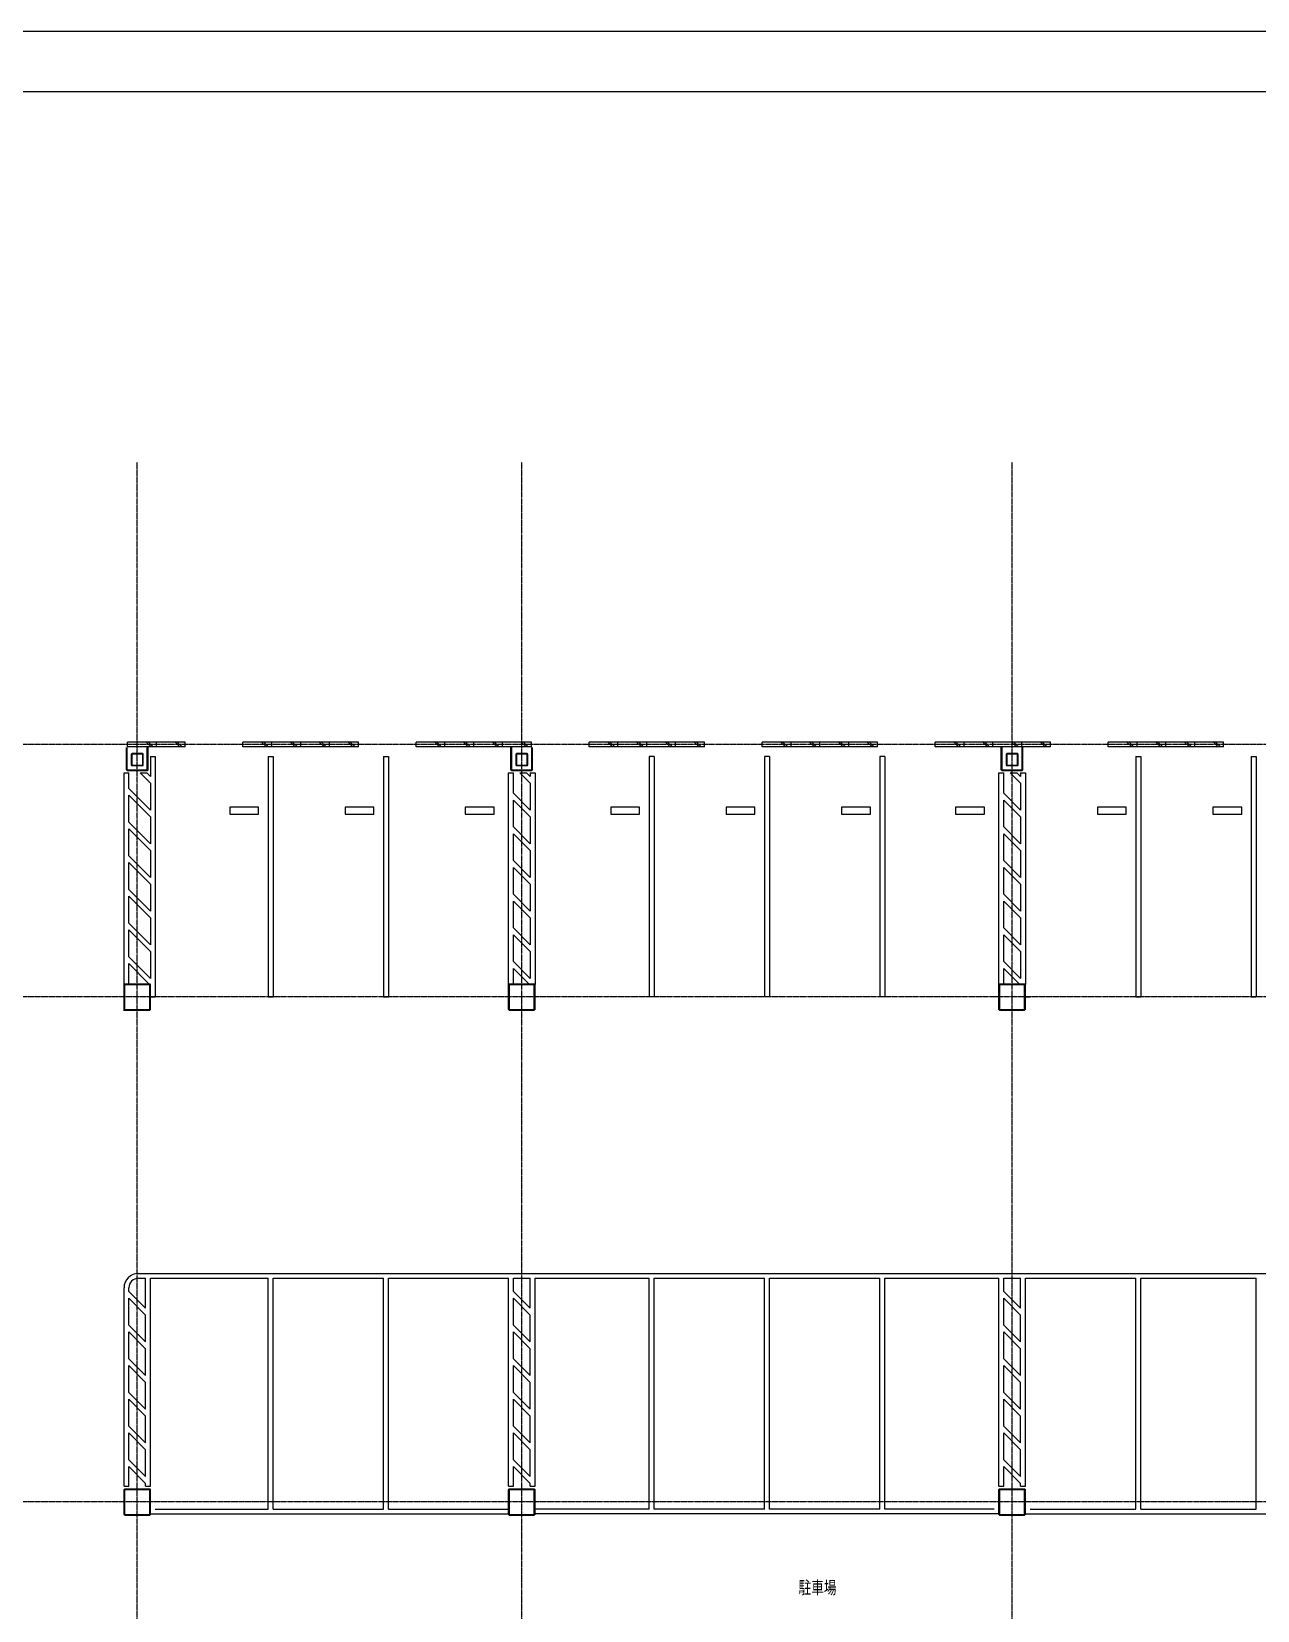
# Model space of a CAD drawing. Header units: millimetres. Extents: x 0 to 87637, y 0 to 59400.
# Drawn here: x 25501 to 51002, y 26568 to 59400 of the extents above; entities that cross this region are included whole.
import ezdxf
from ezdxf.enums import TextEntityAlignment as Align

# ---------------------------------------------------------------- set-up
doc = ezdxf.new("R2010")
doc.units = ezdxf.units.MM
doc.header["$LTSCALE"] = 0.2
doc.linetypes.add('CENTER', pattern=[50.8, 31.75, -6.35, 6.35, -6.35])
doc.layers.get('Defpoints').update_dxf_attribs({"color": 5})
doc.layers.add('A_室名', color=8, linetype='Continuous')
doc.layers.add('A_建築', color=8, linetype='Continuous')
doc.layers.add('A_通芯', color=8, linetype='CENTER', plot=False)
doc.styles.get("Standard").update_dxf_attribs({"font": 'simplex.shx', "width": 0.8, "bigfont": 'extfont2.shx'})

msp = doc.modelspace()

# ---------------------------------------------------------------- linework, layer by layer
at = {"layer": 'A_建築', "linetype": 'Continuous', "lineweight": -3}
for p, q in [((27474.03, 44049.86), (27474.03, 44509.86)), ((27484.03, 44044.86), (27484.03, 44509.86)), ((27490.03, 44050.86), (27490.03, 44509.86)), ((27499.03, 44524.86), (27499.03, 44624.86)), ((28699.03, 44624.86), (27499.03, 44624.86)), ((28699.03, 44524.86), (27499.03, 44524.86)), ((27574.03, 44367.86), (27574.03, 44151.86)), ((27586.03, 44367.86), (27586.03, 44151.86)), ((27807.03, 44384.86), (27591.03, 44384.86)), ((27807.03, 44372.86), (27591.03, 44372.86)), ((27812.03, 44151.86), (27812.03, 44367.86)), ((27824.03, 44151.86), (27824.03, 44367.86)), ((27886.46, 44624.86), (27986.46, 44524.86)), ((27908.03, 44050.86), (27908.03, 44509.86)), ((27914.03, 44044.86), (27914.03, 44509.86)), ((27924.03, 44049.86), (27924.03, 44509.86)), ((27930.78, 44624.86), (28030.78, 44524.86)), ((27974.02, 44324.86), (27974.02, 43910.74)), ((27974.02, 44324.86), (28074.02, 44324.86)), ((28074.02, 44324.86), (28074.02, 39324.86)), ((28099.03, 44524.86), (28099.03, 44624.86)), ((28486.46, 44624.86), (28586.46, 44524.86)), ((28530.78, 44624.86), (28630.78, 44524.86)), ((28699.03, 44524.86), (28699.03, 44624.86)), ((32299.03, 44624.86), (29899.03, 44624.86)), ((29899.03, 44524.86), (29899.03, 44624.86)), ((32299.03, 44524.86), (29899.03, 44524.86)), ((30286.46, 44624.86), (30386.46, 44524.86)), ((30330.78, 44624.86), (30430.78, 44524.86)), ((30424.02, 44324.86), (30424.02, 39324.86)), ((30424.02, 44324.86), (30524.02, 44324.86)), ((30499.03, 44524.86), (30499.03, 44624.86)), ((30524.02, 44324.86), (30524.02, 39324.86)), ((30886.46, 44624.86), (30986.46, 44524.86)), ((30930.78, 44624.86), (31030.79, 44524.86)), ((31099.03, 44524.86), (31099.03, 44624.86)), ((31486.46, 44624.86), (31586.46, 44524.86)), ((31530.78, 44624.86), (31630.79, 44524.86)), ((31699.03, 44524.86), (31699.03, 44624.86)), ((32086.46, 44624.86), (32186.46, 44524.86)), ((32130.79, 44624.86), (32230.78, 44524.86)), ((32299.03, 44524.86), (32299.03, 44624.86)), ((32824.02, 44324.86), (32924.02, 44324.86)), ((32824.02, 44324.86), (32824.02, 39324.86)), ((32924.02, 44324.86), (32924.02, 39324.86)), ((35899.03, 44624.86), (33499.03, 44624.86)), ((33499.03, 44524.86), (33499.03, 44624.86)), ((35899.03, 44524.86), (33499.03, 44524.86)), ((33886.46, 44624.86), (33986.46, 44524.86)), ((33930.78, 44624.86), (34030.78, 44524.86)), ((34099.03, 44524.86), (34099.03, 44624.86)), ((34486.46, 44624.86), (34586.46, 44524.86)), ((34530.78, 44624.86), (34630.78, 44524.86)), ((34699.03, 44524.86), (34699.03, 44624.86)), ((35086.46, 44624.86), (35186.46, 44524.86)), ((35130.78, 44624.86), (35230.78, 44524.86)), ((35299.03, 44524.86), (35299.03, 44624.86)), ((35474.03, 44049.86), (35474.03, 44509.86)), ((35484.03, 44044.86), (35484.03, 44509.86)), ((35490.03, 44050.86), (35490.03, 44509.86)), ((35574.03, 44367.86), (35574.03, 44151.86)), ((35586.03, 44367.86), (35586.03, 44151.86)), ((35807.03, 44384.86), (35591.03, 44384.86)), ((35807.03, 44372.86), (35591.03, 44372.86)), ((35686.46, 44624.86), (35786.46, 44524.86)), ((35730.78, 44624.86), (35830.79, 44524.86)), ((35812.03, 44151.86), (35812.03, 44367.86)), ((35824.03, 44151.86), (35824.03, 44367.86)), ((35899.03, 44524.86), (35899.03, 44624.86)), ((35908.03, 44050.86), (35908.03, 44509.86)), ((35914.03, 44044.86), (35914.03, 44509.86)), ((35924.03, 44049.86), (35924.03, 44509.86)), ((39499.03, 44624.86), (37099.03, 44624.86)), ((37099.03, 44524.86), (37099.03, 44624.86)), ((39499.03, 44524.86), (37099.03, 44524.86)), ((37486.46, 44624.86), (37586.46, 44524.86)), ((37530.78, 44624.86), (37630.78, 44524.86)), ((37699.03, 44524.86), (37699.03, 44624.86)), ((38086.46, 44624.86), (38186.46, 44524.86)), ((38130.78, 44624.86), (38230.78, 44524.86)), ((38299.03, 44524.86), (38299.03, 44624.86)), ((38449.02, 44324.86), (38349.02, 44324.86)), ((38349.02, 44324.86), (38349.02, 39324.86)), ((38449.02, 44324.86), (38449.02, 39324.86)), ((38686.46, 44624.86), (38786.46, 44524.86)), ((38730.78, 44624.86), (38830.78, 44524.86)), ((38899.03, 44524.86), (38899.03, 44624.86)), ((39286.46, 44624.86), (39386.46, 44524.86)), ((39330.78, 44624.86), (39430.78, 44524.86)), ((39499.03, 44524.86), (39499.03, 44624.86)), ((43099.03, 44624.86), (40699.03, 44624.86)), ((40699.03, 44524.86), (40699.03, 44624.86)), ((43099.03, 44524.86), (40699.03, 44524.86)), ((40849.02, 44324.86), (40749.02, 44324.86)), ((40749.02, 44324.86), (40749.02, 39324.86)), ((40849.02, 44324.86), (40849.02, 39324.86)), ((41086.46, 44624.86), (41186.46, 44524.86)), ((41130.79, 44624.86), (41230.79, 44524.86)), ((41299.03, 44524.86), (41299.03, 44624.86)), ((41686.46, 44624.86), (41786.46, 44524.86)), ((41730.79, 44624.86), (41830.78, 44524.86)), ((41899.03, 44524.86), (41899.03, 44624.86)), ((42286.46, 44624.86), (42386.46, 44524.86)), ((42330.78, 44624.86), (42430.78, 44524.86)), ((42499.03, 44524.86), (42499.03, 44624.86)), ((42886.46, 44624.86), (42986.46, 44524.86)), ((42930.78, 44624.86), (43030.78, 44524.86)), ((43099.03, 44524.86), (43099.03, 44624.86)), ((43249.02, 44324.86), (43149.02, 44324.86)), ((43149.02, 44324.86), (43149.02, 39324.86)), ((43249.02, 44324.86), (43249.02, 39324.86)), ((46699.03, 44624.86), (44299.03, 44624.86)), ((44299.03, 44524.86), (44299.03, 44624.86)), ((46699.03, 44524.86), (44299.03, 44524.86)), ((44686.46, 44624.86), (44786.46, 44524.86)), ((44730.78, 44624.86), (44830.78, 44524.86)), ((44899.03, 44524.86), (44899.03, 44624.86)), ((45286.46, 44624.86), (45386.46, 44524.86)), ((45330.78, 44624.86), (45430.79, 44524.86)), ((45499.03, 44524.86), (45499.03, 44624.86)), ((45674.03, 44049.86), (45674.03, 44524.86)), ((45684.03, 44044.86), (45684.03, 44524.86)), ((45690.03, 44050.86), (45690.03, 44524.86)), ((45774.03, 44367.86), (45774.03, 44151.86)), ((45786.03, 44367.86), (45786.03, 44151.86)), ((46007.03, 44384.86), (45791.03, 44384.86)), ((46007.03, 44372.86), (45791.03, 44372.86)), ((45886.46, 44624.86), (45986.46, 44524.86)), ((45930.79, 44624.86), (46030.78, 44524.86)), ((46012.03, 44151.86), (46012.03, 44367.86)), ((46024.03, 44151.86), (46024.03, 44367.86)), ((46099.03, 44524.86), (46099.03, 44624.86)), ((46108.03, 44050.86), (46108.03, 44524.86)), ((46114.03, 44044.86), (46114.03, 44524.86)), ((46124.03, 44049.86), (46124.03, 44524.86)), ((46486.46, 44624.86), (46586.46, 44524.86)), ((46530.79, 44624.86), (46630.78, 44524.86)), ((46699.03, 44524.86), (46699.03, 44624.86)), ((50299.03, 44624.86), (47899.03, 44624.86)), ((47899.03, 44524.86), (47899.03, 44624.86)), ((50299.03, 44524.86), (47899.03, 44524.86)), ((48286.46, 44624.86), (48386.46, 44524.86)), ((48330.78, 44624.86), (48430.78, 44524.86)), ((48474.03, 44324.86), (48574.03, 44324.86)), ((48474.03, 44324.86), (48474.03, 39324.86)), ((48499.03, 44524.86), (48499.03, 44624.86)), ((48574.03, 44324.86), (48574.03, 39324.86)), ((48886.46, 44624.86), (48986.46, 44524.86)), ((48930.79, 44624.86), (49030.78, 44524.86)), ((49099.03, 44524.86), (49099.03, 44624.86)), ((49486.46, 44624.86), (49586.46, 44524.86)), ((49530.78, 44624.86), (49630.78, 44524.86)), ((49699.03, 44524.86), (49699.03, 44624.86)), ((50086.46, 44624.86), (50186.46, 44524.86)), ((50130.78, 44624.86), (50230.78, 44524.86)), ((50299.03, 44524.86), (50299.03, 44624.86)), ((50874.03, 44324.86), (50974.03, 44324.86)), ((50874.03, 44324.86), (50874.03, 39324.86)), ((50974.03, 44324.86), (50974.03, 39324.86)), ((27474.03, 44049.86), (27489.03, 44034.86)), ((27484.03, 44050.86), (27908.03, 44050.86)), ((27484.03, 44044.86), (27914.03, 44044.86)), ((27489.03, 44034.86), (27909.03, 44034.86)), ((27591.03, 44146.86), (27807.03, 44146.86)), ((27591.03, 44134.86), (27807.03, 44134.86)), ((27924.03, 44049.86), (27909.03, 44034.86)), ((35474.03, 44049.86), (35489.03, 44034.86)), ((35484.03, 44050.86), (35908.03, 44050.86)), ((35484.03, 44044.86), (35914.03, 44044.86)), ((35489.03, 44034.86), (35909.03, 44034.86)), ((35591.03, 44146.86), (35807.03, 44146.86)), ((35591.03, 44134.86), (35807.03, 44134.86)), ((35924.03, 44049.86), (35909.03, 44034.86)), ((45674.03, 44049.86), (45689.03, 44034.86)), ((45684.03, 44050.86), (46108.03, 44050.86)), ((45684.03, 44044.86), (46114.03, 44044.86)), ((45689.03, 44034.86), (46109.03, 44034.86)), ((45791.03, 44146.86), (46007.03, 44146.86)), ((45791.03, 44134.86), (46007.03, 44134.86)), ((46124.03, 44049.86), (46109.03, 44034.86)), ((27424.03, 39134.86), (27424.03, 43985.86)), ((27424.03, 43985.86), (27524.02, 43985.86)), ((27524.02, 43660.74), (27524.02, 43985.86)), ((27974.02, 43769.32), (27757.49, 43985.86)), ((27757.49, 43985.86), (27898.91, 43985.86)), ((27974.02, 43910.74), (27898.91, 43985.86)), ((27974.02, 43769.32), (27974.02, 43210.75)), ((35424.02, 39574.4), (35424.02, 43985.86)), ((35424.02, 43985.86), (35524.02, 43985.86)), ((35524.02, 43560.75), (35524.02, 43985.86)), ((35874.03, 43769.32), (35657.49, 43985.86)), ((35657.49, 43985.86), (35798.91, 43985.86)), ((35874.03, 43910.74), (35798.91, 43985.86)), ((35874.03, 43985.86), (35874.03, 43910.74)), ((35874.03, 43985.86), (35974.03, 43985.86)), ((35874.03, 43769.32), (35874.03, 43210.75)), ((35974.03, 43985.86), (35974.03, 39584.86)), ((45624.02, 39574.4), (45624.02, 43985.86)), ((45624.02, 43985.86), (45724.02, 43985.86)), ((45724.02, 43560.75), (45724.02, 43985.86)), ((46074.03, 43769.32), (45857.49, 43985.86)), ((45857.49, 43985.86), (45998.91, 43985.86)), ((46074.03, 43910.74), (45998.91, 43985.86)), ((46074.03, 43985.86), (46074.03, 43910.74)), ((46074.03, 43985.86), (46174.03, 43985.86)), ((46074.03, 43769.32), (46074.03, 43210.75)), ((46174.03, 43985.86), (46174.03, 39584.86)), ((27974.02, 43210.75), (27524.02, 43660.74)), ((27524.02, 42960.74), (27524.02, 43519.32)), ((27974.02, 43069.32), (27524.02, 43519.32)), ((35874.03, 43210.75), (35524.02, 43560.75)), ((35874.03, 43069.32), (35524.02, 43419.33)), ((35524.02, 42860.75), (35524.02, 43419.33)), ((46074.03, 43210.75), (45724.02, 43560.75)), ((46074.03, 43069.32), (45724.02, 43419.33)), ((45724.02, 42860.75), (45724.02, 43419.33)), ((27974.02, 43069.32), (27974.02, 42510.74)), ((30224.02, 43274.86), (29624.02, 43274.86)), ((29624.02, 43274.86), (29624.02, 43124.86)), ((29624.02, 43124.86), (30224.02, 43124.86)), ((30224.02, 43124.86), (30224.02, 43274.86)), ((32624.02, 43274.86), (32024.02, 43274.86)), ((32024.02, 43274.86), (32024.02, 43124.86)), ((32024.02, 43124.86), (32624.02, 43124.86)), ((32624.02, 43124.86), (32624.02, 43274.86)), ((35124.02, 43274.86), (34524.02, 43274.86)), ((34524.02, 43274.86), (34524.02, 43124.86)), ((34524.02, 43124.86), (35124.02, 43124.86)), ((35124.02, 43124.86), (35124.02, 43274.86)), ((35874.03, 43069.32), (35874.03, 42510.74)), ((38149.02, 43274.86), (37549.02, 43274.86)), ((37549.02, 43274.86), (37549.02, 43124.86)), ((37549.02, 43124.86), (38149.02, 43124.86)), ((38149.02, 43124.86), (38149.02, 43274.86)), ((40549.02, 43274.86), (39949.02, 43274.86)), ((39949.02, 43274.86), (39949.02, 43124.86)), ((39949.02, 43124.86), (40549.02, 43124.86)), ((40549.02, 43124.86), (40549.02, 43274.86)), ((42949.02, 43274.86), (42349.02, 43274.86)), ((42349.02, 43274.86), (42349.02, 43124.86)), ((42349.02, 43124.86), (42949.02, 43124.86)), ((42949.02, 43124.86), (42949.02, 43274.86)), ((45324.02, 43274.86), (44724.02, 43274.86)), ((44724.02, 43274.86), (44724.02, 43124.86)), ((44724.02, 43124.86), (45324.02, 43124.86)), ((45324.02, 43124.86), (45324.02, 43274.86)), ((46074.03, 43069.32), (46074.03, 42510.74)), ((48274.03, 43274.86), (47674.03, 43274.86)), ((47674.03, 43274.86), (47674.03, 43124.86)), ((47674.03, 43124.86), (48274.03, 43124.86)), ((48274.03, 43124.86), (48274.03, 43274.86)), ((50674.03, 43274.86), (50074.03, 43274.86)), ((50074.03, 43274.86), (50074.03, 43124.86)), ((50074.03, 43124.86), (50674.03, 43124.86)), ((50674.03, 43124.86), (50674.03, 43274.86)), ((27974.02, 42510.74), (27524.02, 42960.74)), ((27524.02, 42260.74), (27524.02, 42819.32)), ((27974.02, 42369.32), (27524.02, 42819.32)), ((35874.03, 42510.74), (35524.02, 42860.75)), ((35874.03, 42369.32), (35524.02, 42719.33)), ((35524.02, 42160.75), (35524.02, 42719.33)), ((46074.03, 42510.74), (45724.02, 42860.75)), ((46074.03, 42369.32), (45724.02, 42719.33)), ((45724.02, 42160.75), (45724.02, 42719.33)), ((27974.02, 42369.32), (27974.02, 41810.74)), ((35874.03, 42369.32), (35874.03, 41810.74)), ((46074.03, 42369.32), (46074.03, 41810.74)), ((27974.02, 41810.74), (27524.02, 42260.74)), ((27524.02, 41560.75), (27524.02, 42119.32)), ((27974.02, 41669.32), (27524.02, 42119.32)), ((35874.03, 41810.74), (35524.02, 42160.75)), ((46074.03, 41810.74), (45724.02, 42160.75)), ((35874.03, 41669.32), (35524.02, 42019.33)), ((35524.02, 41460.75), (35524.02, 42019.33)), ((46074.03, 41669.32), (45724.02, 42019.33)), ((45724.02, 41460.75), (45724.02, 42019.33)), ((27974.02, 41110.74), (27524.02, 41560.75)), ((27524.02, 40860.74), (27524.02, 41419.32)), ((27974.02, 40969.32), (27524.02, 41419.32)), ((27974.02, 41669.32), (27974.02, 41110.74)), ((35874.03, 41110.74), (35524.02, 41460.75)), ((35874.03, 41669.32), (35874.03, 41110.74)), ((46074.03, 41110.74), (45724.02, 41460.75)), ((46074.03, 41669.32), (46074.03, 41110.74)), ((35874.03, 40969.32), (35524.02, 41319.33)), ((35524.02, 40760.75), (35524.02, 41319.33)), ((46074.03, 40969.32), (45724.02, 41319.33)), ((45724.02, 40760.75), (45724.02, 41319.33)), ((27974.02, 40410.74), (27524.02, 40860.74)), ((27524.02, 40160.74), (27524.02, 40719.32)), ((27974.02, 40269.32), (27524.02, 40719.32)), ((27974.02, 40969.32), (27974.02, 40410.74)), ((35874.03, 40410.74), (35524.02, 40760.75)), ((35874.03, 40969.32), (35874.03, 40410.74)), ((46074.03, 40410.74), (45724.02, 40760.75)), ((46074.03, 40969.32), (46074.03, 40410.74)), ((35874.03, 40269.32), (35524.02, 40619.33)), ((35524.02, 40060.75), (35524.02, 40619.33)), ((46074.03, 40269.32), (45724.02, 40619.33)), ((45724.02, 40060.75), (45724.02, 40619.33)), ((27424.03, 39034.86), (27424.03, 40119.32)), ((27974.02, 39710.74), (27524.02, 40160.74)), ((27974.02, 40269.32), (27974.02, 39710.74)), ((35874.03, 39710.74), (35524.02, 40060.75)), ((35874.03, 40269.32), (35874.03, 39710.74)), ((46074.03, 39710.74), (45724.02, 40060.75)), ((46074.03, 40269.32), (46074.03, 39710.74)), ((27524.02, 39599.86), (27524.02, 40019.32)), ((27943.49, 39599.86), (27524.02, 40019.32)), ((35843.49, 39599.86), (35524.02, 39919.33)), ((35524.02, 39599.86), (35524.02, 39919.33)), ((46043.49, 39599.86), (45724.02, 39919.33)), ((45724.02, 39599.86), (45724.02, 39919.33)), ((27439.03, 39599.86), (27424.03, 39584.86)), ((27424.03, 39064.86), (27424.03, 39584.86)), ((27434.03, 39589.86), (27964.03, 39589.86)), ((27434.03, 39059.86), (27434.03, 39589.86)), ((27434.03, 39583.86), (27958.03, 39583.86)), ((27439.03, 39599.86), (27959.03, 39599.86)), ((27440.03, 39065.86), (27440.03, 39583.86)), ((27958.03, 39065.86), (27958.03, 39583.86)), ((27959.03, 39599.86), (27974.03, 39584.86)), ((27964.03, 39059.86), (27964.03, 39589.86)), ((27974.03, 39064.86), (27974.03, 39584.86)), ((35439.03, 39599.86), (35424.03, 39584.86)), ((35424.03, 39064.86), (35424.03, 39584.86)), ((35434.03, 39589.86), (35964.03, 39589.86)), ((35434.03, 39059.86), (35434.03, 39589.86)), ((35434.03, 39583.86), (35958.03, 39583.86)), ((35439.03, 39599.86), (35959.03, 39599.86)), ((35440.03, 39065.86), (35440.03, 39583.86)), ((35958.03, 39065.86), (35958.03, 39583.86)), ((35959.03, 39599.86), (35974.03, 39584.86)), ((35964.03, 39059.86), (35964.03, 39589.86)), ((35974.03, 39064.86), (35974.03, 39584.86)), ((45639.03, 39599.86), (45624.03, 39584.86)), ((45624.03, 39064.86), (45624.03, 39584.86)), ((45634.03, 39589.86), (46164.03, 39589.86)), ((45634.03, 39059.86), (45634.03, 39589.86)), ((45634.03, 39583.86), (46158.03, 39583.86)), ((45639.03, 39599.86), (46159.03, 39599.86)), ((45640.03, 39065.86), (45640.03, 39583.86)), ((46158.03, 39065.86), (46158.03, 39583.86)), ((46159.03, 39599.86), (46174.03, 39584.86)), ((46164.03, 39059.86), (46164.03, 39589.86)), ((46174.03, 39064.86), (46174.03, 39584.86)), ((27974.02, 39324.86), (28074.02, 39324.86)), ((30424.02, 39324.86), (30524.02, 39324.86)), ((32824.02, 39324.86), (32924.02, 39324.86)), ((38449.02, 39324.86), (38349.02, 39324.86)), ((40849.02, 39324.86), (40749.02, 39324.86)), ((43249.02, 39324.86), (43149.02, 39324.86)), ((45624.02, 39324.86), (45524.03, 39324.86)), ((46174.02, 39324.86), (46274.02, 39324.86)), ((48474.03, 39324.86), (48574.03, 39324.86)), ((50874.03, 39324.86), (50974.03, 39324.86)), ((27424.03, 39064.86), (27439.03, 39049.86)), ((27434.03, 39065.86), (27958.03, 39065.86)), ((27434.03, 39059.86), (27964.03, 39059.86)), ((27439.03, 39049.86), (27959.03, 39049.86)), ((27974.03, 39064.86), (27959.03, 39049.86)), ((35424.03, 39064.86), (35439.03, 39049.86)), ((35434.03, 39065.86), (35958.03, 39065.86)), ((35434.03, 39059.86), (35964.03, 39059.86)), ((35439.03, 39049.86), (35959.03, 39049.86)), ((35974.03, 39064.86), (35959.03, 39049.86)), ((45624.03, 39064.86), (45639.03, 39049.86)), ((45634.03, 39065.86), (46158.03, 39065.86)), ((45634.03, 39059.86), (46164.03, 39059.86)), ((45639.03, 39049.86), (46159.03, 39049.86)), ((46174.03, 39064.86), (46159.03, 39049.86)), ((27724.02, 33574.86), (63849.02, 33574.86)), ((32824.02, 33574.86), (32924.02, 33574.86)), ((27424.03, 29149.86), (27424.03, 33274.86)), ((27524.02, 33200.74), (27524.02, 33274.86)), ((27874.03, 32850.74), (27524.02, 33200.74)), ((27724.02, 33474.86), (27874.03, 33474.86)), ((27874.03, 32850.74), (27874.03, 33474.86)), ((27974.03, 29149.86), (27974.03, 33474.86)), ((27974.03, 33474.86), (30424.02, 33474.86)), ((30424.02, 28674.86), (30424.02, 33474.86)), ((30524.02, 28674.86), (30524.02, 33474.86)), ((30524.02, 33474.86), (32824.02, 33474.86)), ((32824.02, 28674.86), (32824.02, 33474.86)), ((32924.02, 28674.86), (32924.02, 33474.86)), ((32924.02, 33474.86), (35424.02, 33474.86)), ((35424.02, 29149.86), (35424.02, 33474.86)), ((35524.02, 33474.86), (35874.03, 33474.86)), ((35524.02, 33200.74), (35524.02, 33474.86)), ((35874.03, 32850.74), (35524.02, 33200.74)), ((35874.03, 32850.74), (35874.03, 33474.86)), ((35974.03, 33474.86), (38349.02, 33474.86)), ((35974.03, 29149.86), (35974.03, 33474.86)), ((38349.02, 28674.86), (38349.02, 33474.86)), ((38449.02, 28674.86), (38449.02, 33474.86)), ((38449.02, 33474.86), (40749.02, 33474.86)), ((40749.02, 28674.86), (40749.02, 33474.86)), ((40849.02, 28674.86), (40849.02, 33474.86)), ((40849.02, 33474.86), (43149.02, 33474.86)), ((43149.02, 28674.86), (43149.02, 33474.86)), ((43249.02, 28674.86), (43249.02, 33474.86)), ((43249.02, 33474.86), (45624.02, 33474.86)), ((45624.02, 29149.86), (45624.02, 33474.86)), ((45724.02, 33474.86), (46074.03, 33474.86)), ((45724.02, 33200.74), (45724.02, 33474.86)), ((46074.03, 32850.74), (45724.02, 33200.74)), ((46074.03, 32850.74), (46074.03, 33474.86)), ((46174.03, 33474.86), (48474.03, 33474.86)), ((46174.03, 29149.86), (46174.03, 33474.86)), ((48474.03, 28674.86), (48474.03, 33474.86)), ((48574.03, 28674.86), (48574.03, 33474.86)), ((48574.03, 33474.86), (50974.03, 33474.86)), ((50974.03, 28674.86), (50974.03, 33474.86)), ((27524.02, 32500.74), (27524.02, 33059.32)), ((27874.03, 32709.32), (27524.02, 33059.32)), ((35524.02, 32500.74), (35524.02, 33059.32)), ((35874.03, 32709.32), (35524.02, 33059.32)), ((45724.02, 32500.74), (45724.02, 33059.32)), ((46074.03, 32709.32), (45724.02, 33059.32)), ((27874.03, 32150.74), (27874.03, 32709.32)), ((35874.03, 32150.74), (35874.03, 32709.32)), ((46074.03, 32150.74), (46074.03, 32709.32)), ((27874.03, 32150.74), (27524.02, 32500.74)), ((27524.02, 31800.74), (27524.02, 32359.32)), ((27874.03, 32009.32), (27524.02, 32359.32)), ((35874.03, 32150.74), (35524.02, 32500.74)), ((35524.02, 31800.74), (35524.02, 32359.32)), ((35874.03, 32009.32), (35524.02, 32359.32)), ((46074.03, 32150.74), (45724.02, 32500.74)), ((45724.02, 31800.74), (45724.02, 32359.32)), ((46074.03, 32009.32), (45724.02, 32359.32)), ((27874.03, 31450.74), (27874.03, 32009.32)), ((35874.03, 31450.74), (35874.03, 32009.32)), ((46074.03, 31450.74), (46074.03, 32009.32)), ((27874.03, 31450.74), (27524.02, 31800.74)), ((27524.02, 31100.74), (27524.02, 31659.32)), ((27874.03, 31309.32), (27524.02, 31659.32)), ((35874.03, 31450.74), (35524.02, 31800.74)), ((35524.02, 31100.74), (35524.02, 31659.32)), ((35874.03, 31309.32), (35524.02, 31659.32)), ((46074.03, 31450.74), (45724.02, 31800.74)), ((45724.02, 31100.74), (45724.02, 31659.32)), ((46074.03, 31309.32), (45724.02, 31659.32)), ((27874.03, 30750.74), (27874.03, 31309.32)), ((35874.03, 30750.74), (35874.03, 31309.32)), ((46074.03, 30750.74), (46074.03, 31309.32)), ((27874.03, 30750.74), (27524.02, 31100.74)), ((27524.02, 30400.74), (27524.02, 30959.32)), ((27874.03, 30609.32), (27524.02, 30959.32)), ((35874.03, 30750.74), (35524.02, 31100.74)), ((35524.02, 30400.74), (35524.02, 30959.32)), ((35874.03, 30609.32), (35524.02, 30959.32)), ((46074.03, 30750.74), (45724.02, 31100.74)), ((45724.02, 30400.74), (45724.02, 30959.32)), ((46074.03, 30609.32), (45724.02, 30959.32)), ((27874.03, 30050.74), (27874.03, 30609.32)), ((35874.03, 30050.74), (35874.03, 30609.32)), ((46074.03, 30050.74), (46074.03, 30609.32)), ((27874.03, 30050.74), (27524.02, 30400.74)), ((27524.02, 29700.74), (27524.02, 30259.32)), ((27874.03, 29909.32), (27524.02, 30259.32)), ((35874.03, 30050.74), (35524.02, 30400.74)), ((35524.02, 29700.74), (35524.02, 30259.32)), ((35874.03, 29909.32), (35524.02, 30259.32)), ((46074.03, 30050.74), (45724.02, 30400.74)), ((45724.02, 29700.74), (45724.02, 30259.32)), ((46074.03, 29909.32), (45724.02, 30259.32)), ((27874.03, 29350.74), (27874.03, 29909.32)), ((35874.03, 29350.74), (35874.03, 29909.32)), ((46074.03, 29350.74), (46074.03, 29909.32)), ((27874.03, 29350.74), (27524.02, 29700.74)), ((27524.02, 29149.86), (27524.02, 29559.32)), ((27874.03, 29209.32), (27524.02, 29559.32)), ((35874.03, 29350.74), (35524.02, 29700.74)), ((35524.02, 29149.86), (35524.02, 29559.32)), ((35874.03, 29209.32), (35524.02, 29559.32)), ((46074.03, 29350.74), (45724.02, 29700.74)), ((45724.02, 29149.86), (45724.02, 29559.32)), ((46074.03, 29209.32), (45724.02, 29559.32)), ((27424.03, 29149.86), (27524.02, 29149.86)), ((27439.03, 29099.86), (27424.03, 29084.86)), ((27424.03, 28564.86), (27424.03, 29084.86)), ((27434.03, 29089.86), (27964.03, 29089.86)), ((27434.03, 28559.86), (27434.03, 29089.86)), ((27434.03, 29083.86), (27958.03, 29083.86)), ((27439.03, 29099.86), (27959.03, 29099.86)), ((27440.03, 28565.86), (27440.03, 29083.86)), ((27874.03, 29149.86), (27874.03, 29209.32)), ((27874.03, 29149.86), (27974.03, 29149.86)), ((27958.03, 28565.86), (27958.03, 29083.86)), ((27959.03, 29099.86), (27974.03, 29084.86)), ((27964.03, 28559.86), (27964.03, 29089.86)), ((27974.03, 28564.86), (27974.03, 29084.86)), ((35424.02, 29149.86), (35524.02, 29149.86)), ((35439.03, 29099.86), (35424.03, 29084.86)), ((35424.03, 28564.86), (35424.03, 29084.86)), ((35434.03, 29089.86), (35964.03, 29089.86)), ((35434.03, 28559.86), (35434.03, 29089.86)), ((35434.03, 29083.86), (35958.03, 29083.86)), ((35439.03, 29099.86), (35959.03, 29099.86)), ((35440.03, 28565.86), (35440.03, 29083.86)), ((35874.03, 29149.86), (35874.03, 29209.32)), ((35874.03, 29149.86), (35974.03, 29149.86)), ((35958.03, 28565.86), (35958.03, 29083.86)), ((35959.03, 29099.86), (35974.03, 29084.86)), ((35964.03, 28559.86), (35964.03, 29089.86)), ((35974.03, 28564.86), (35974.03, 29084.86)), ((45624.02, 29149.86), (45724.02, 29149.86)), ((45639.03, 29099.86), (45624.03, 29084.86)), ((45624.03, 28564.86), (45624.03, 29084.86)), ((45634.03, 29089.86), (46164.03, 29089.86)), ((45634.03, 28559.86), (45634.03, 29089.86)), ((45634.03, 29083.86), (46158.03, 29083.86)), ((45639.03, 29099.86), (46159.03, 29099.86)), ((45640.03, 28565.86), (45640.03, 29083.86)), ((46074.03, 29149.86), (46074.03, 29209.32)), ((46074.03, 29149.86), (46174.03, 29149.86)), ((46158.03, 28565.86), (46158.03, 29083.86)), ((46159.03, 29099.86), (46174.03, 29084.86)), ((46164.03, 28559.86), (46164.03, 29089.86)), ((46174.03, 28564.86), (46174.03, 29084.86)), ((27424.03, 28564.86), (27439.03, 28549.86)), ((27434.03, 28565.86), (27958.03, 28565.86)), ((27974.03, 28564.86), (27959.03, 28549.86)), ((27974.02, 28574.86), (35424.02, 28574.86)), ((28074.02, 28674.86), (30424.02, 28674.86)), ((30524.02, 28674.86), (32824.02, 28674.86)), ((32924.02, 28674.86), (35424.03, 28674.86)), ((35424.03, 28564.86), (35439.03, 28549.86)), ((35434.03, 28565.86), (35958.03, 28565.86)), ((35974.03, 28564.86), (35959.03, 28549.86)), ((45624.02, 28574.86), (35974.02, 28574.86)), ((38349.02, 28674.86), (35974.03, 28674.86)), ((40749.02, 28674.86), (38449.02, 28674.86)), ((43149.02, 28674.86), (40849.02, 28674.86)), ((45524.03, 28674.86), (43249.02, 28674.86)), ((45624.03, 28564.86), (45639.03, 28549.86)), ((45634.03, 28565.86), (46158.03, 28565.86)), ((46174.03, 28564.86), (46159.03, 28549.86)), ((46174.02, 28574.86), (53324.03, 28574.86)), ((46274.02, 28674.86), (48474.03, 28674.86)), ((48574.03, 28674.86), (50974.03, 28674.86)), ((27434.03, 28559.86), (27964.03, 28559.86)), ((27439.03, 28549.86), (27959.03, 28549.86)), ((35434.03, 28559.86), (35964.03, 28559.86)), ((35439.03, 28549.86), (35959.03, 28549.86)), ((45634.03, 28559.86), (46164.03, 28559.86)), ((45639.03, 28549.86), (46159.03, 28549.86))]:
    msp.add_line(p, q, dxfattribs=at)
for centre, radius, start, end in [((27591.03, 44367.86), 17, 90, 180), ((27591.03, 44367.86), 5, 90, 180), ((27807.03, 44367.86), 17, 0, 90), ((27807.03, 44367.86), 5, 0, 90), ((35591.03, 44367.86), 17, 90, 180), ((35591.03, 44367.86), 5, 90, 180), ((35807.03, 44367.86), 17, 0, 90), ((35807.03, 44367.86), 5, 0, 90), ((45791.03, 44367.86), 17, 90, 180), ((45791.03, 44367.86), 5, 90, 180), ((46007.03, 44367.86), 17, 0, 90), ((46007.03, 44367.86), 5, 0, 90), ((27591.03, 44151.86), 17, 180, 270), ((27591.03, 44151.86), 5, 180, 270), ((27807.03, 44151.86), 5, 270, 0), ((27807.03, 44151.86), 17, 270, 0), ((35591.03, 44151.86), 17, 180, 270), ((35591.03, 44151.86), 5, 180, 270), ((35807.03, 44151.86), 5, 270, 0), ((35807.03, 44151.86), 17, 270, 0), ((45791.03, 44151.86), 17, 180, 270), ((45791.03, 44151.86), 5, 180, 270), ((46007.03, 44151.86), 5, 270, 0), ((46007.03, 44151.86), 17, 270, 0), ((27724.02, 33274.86), 300, 90, 180), ((27724.02, 33274.86), 200, 90, 180)]:
    msp.add_arc(centre, radius, start, end, dxfattribs=at)
at = {"layer": 'A_通芯'}
for p, q in [((27699.03, 7025.56), (27699.03, 50448.4)), ((35699.03, 7025.56), (35699.03, 50448.4)), ((45899.03, 7025.56), (45899.03, 50448.4)), ((76110.81, 44574.86), (9707.29, 44574.86)), ((76110.81, 39324.86), (9707.29, 39324.86)), ((76110.81, 28824.86), (9707.29, 28824.86))]:
    msp.add_line(p, q, dxfattribs=at)
at = {"layer": 'Defpoints'}
for points in [[(0, 0), (84100, 0), (84100, 59400), (0, 59400)], [(1315, 3138.54), (82785, 3138.54), (82785, 58150), (1315, 58150)]]:
    msp.add_lwpolyline(points, close=True, dxfattribs=at)

# ---------------------------------------------------------------- texts
at = {"layer": 'A_室名', "linetype": 'Continuous', "lineweight": -3, "width": 0.8}
msp.add_text('駐車場', height=300, dxfattribs=at).set_placement((41454.31, 26792.5), align=Align.BOTTOM_LEFT)

doc.saveas('drawing.dxf')
